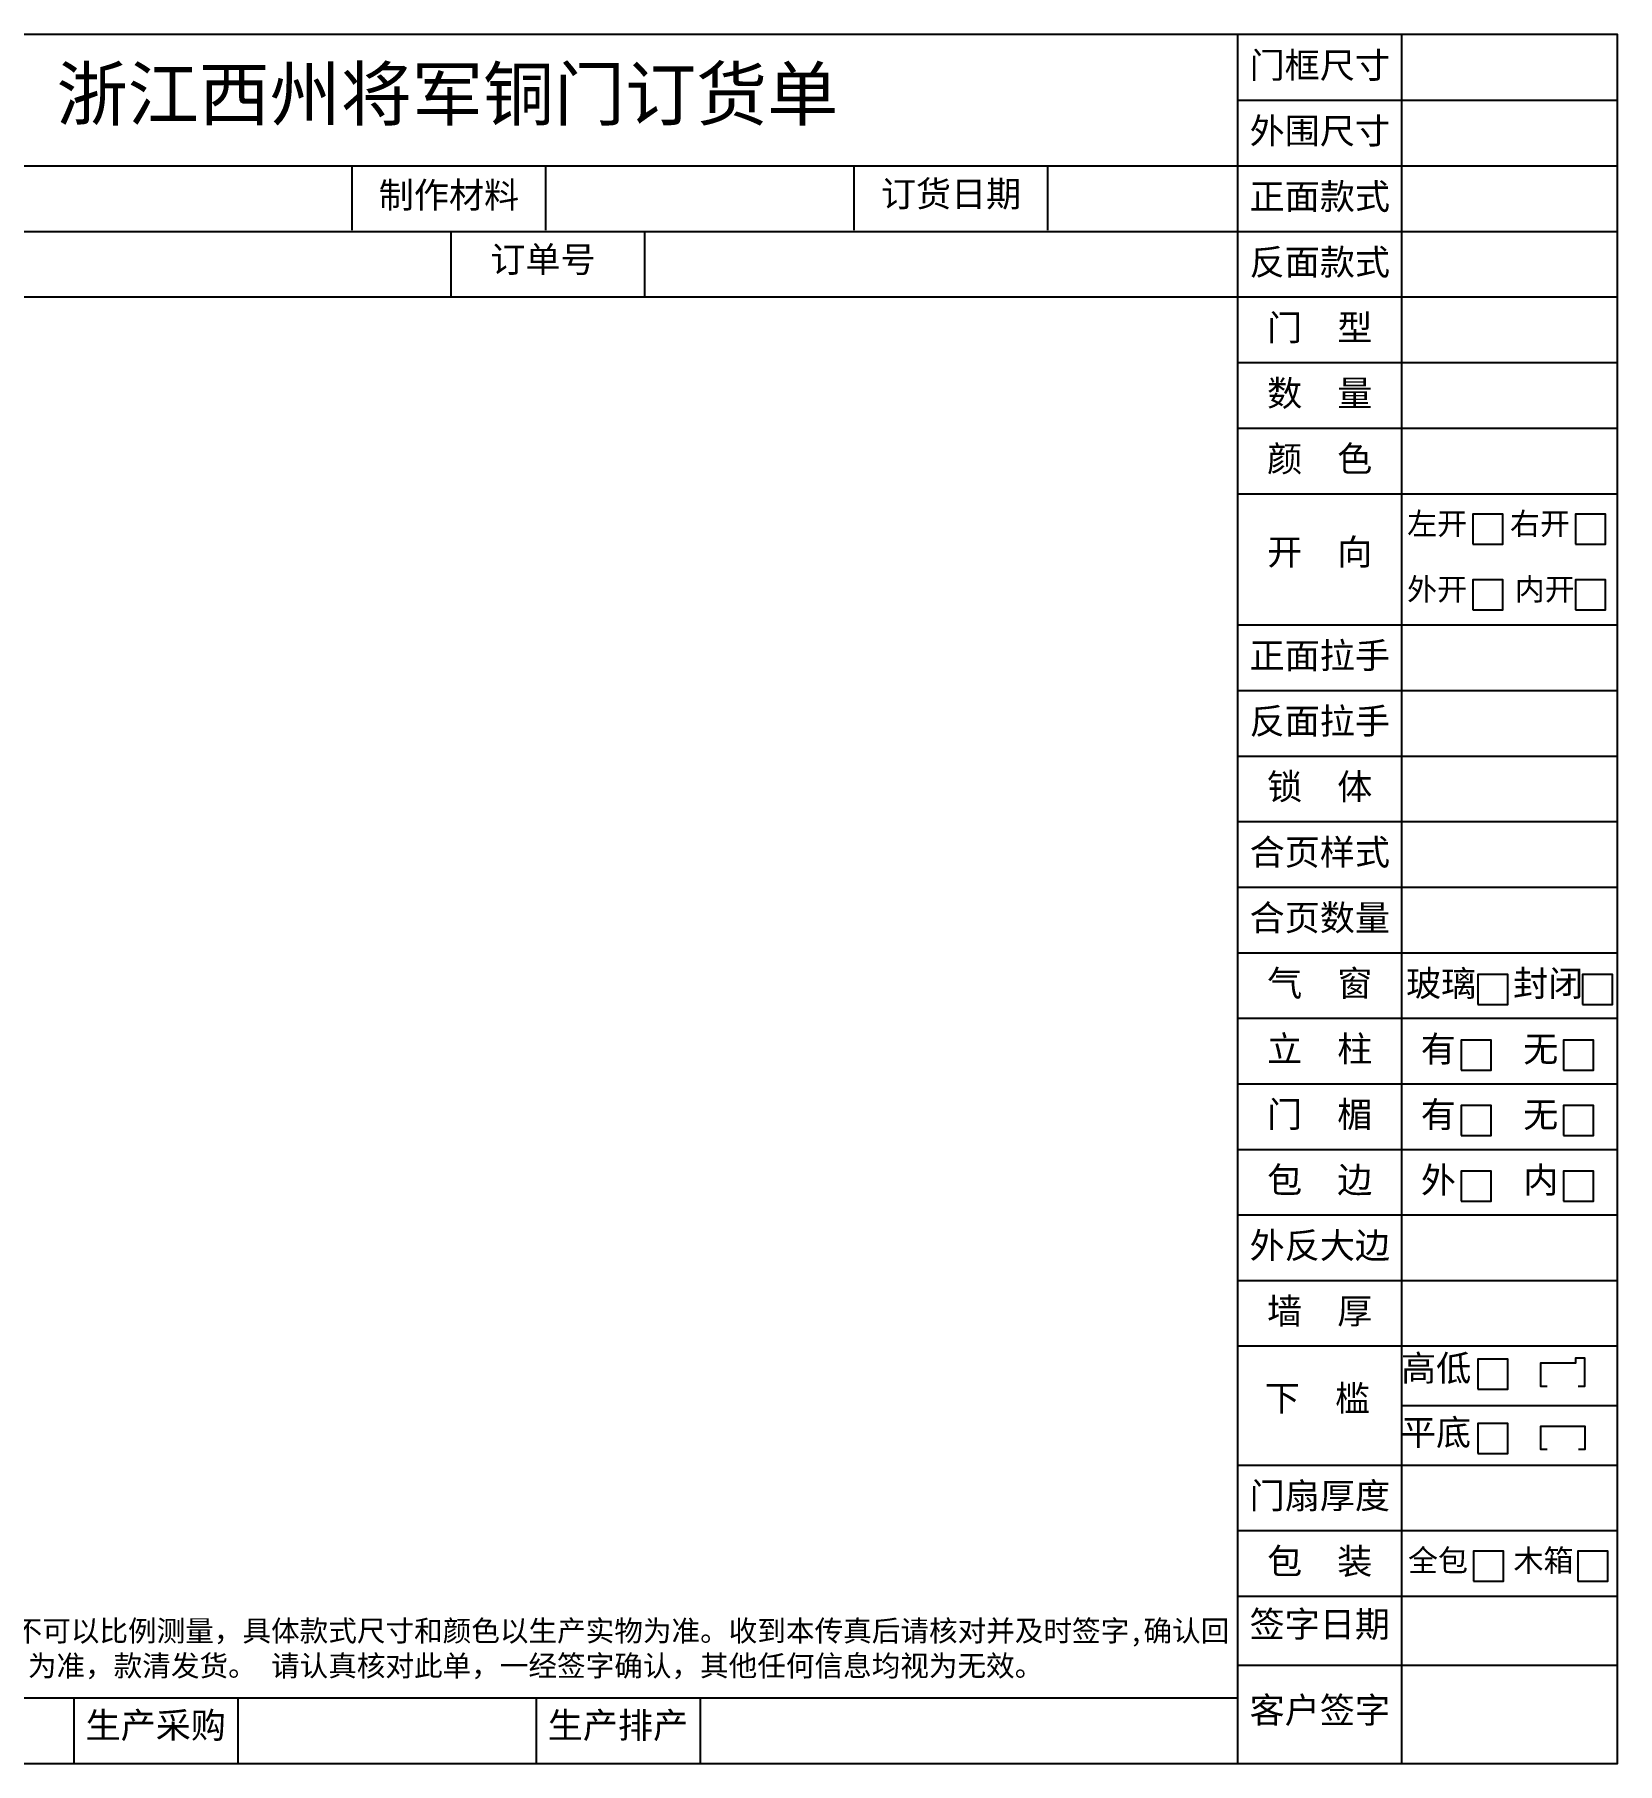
# Model space of a CAD drawing. Header units: millimetres. Extents: x -4199 to 16135, y -2708 to 8803.
# Drawn here: x 631 to 9270, y -2708 to 6729 of the extents above; entities that cross this region are included whole.
import ezdxf

# ---------------------------------------------------------------- set-up
doc = ezdxf.new("R2010")
doc.units = ezdxf.units.MM
doc.styles.add('宋体', font='')
doc.styles.add('工程字', font='')
doc.styles.get('宋体').set_extended_font_data('SimSun')
doc.styles.get('工程字').set_extended_font_data('SimSun')

# ---------------------------------------------------------------- blocks, each defined once
blk = doc.blocks.new('ORDER_FORM')
for p, q in [((11398.4, 0), (11398.4, 9437.9)), ((12293.5, 0), (12293.5, 9437.9)), ((11398.4, 9079.6), (13469.4, 9079.6)), ((3491.5, 8721.4), (11398.4, 8721.4)), ((11398.4, 8721.4), (13469.4, 8721.4)), ((3491.5, 8363.3), (11398.4, 8363.3)), ((11398.4, 8363.1), (13469.4, 8363.1)), ((3491.5, 8005.3), (11398.4, 8005.3)), ((11398.4, 8005.3), (13469.4, 8005.3)), ((11398.4, 7647), (13469.4, 7647)), ((11398.4, 7289.2), (13469.4, 7289.2)), ((11398.4, 6930.9), (13469.4, 6930.9)), ((11398.4, 6214.8), (13469.4, 6214.8)), ((11398.4, 6214.8), (13469.4, 6214.8)), ((12293.5, 6215.3), (13469.4, 6215.3)), ((11398.4, 5857), (13469.4, 5857)), ((11398.4, 5499.2), (13469.4, 5499.2)), ((11398.4, 5141.4), (13469.4, 5141.4)), ((11398.4, 4783.6), (13469.4, 4783.6)), ((11398.4, 4425.8), (13469.4, 4425.8)), ((11398.4, 4068), (13469.4, 4068)), ((11398.4, 3710.2), (13469.4, 3710.2)), ((11398.4, 3352.3), (13469.4, 3352.3)), ((11398.4, 2994.5), (13469.4, 2994.5)), ((11398.4, 2636.7), (13469.4, 2636.7)), ((11398.4, 2278.9), (13469.4, 2278.9)), ((12293.5, 1953.6), (13469.4, 1953.6)), ((11398.4, 1628.4), (13469.4, 1628.4)), ((11398.4, 1270.6), (13469.4, 1270.6)), ((11398.4, 912.7), (13469.4, 912.7)), ((11398.4, 535.9), (13469.4, 535.9)), ((0, 357.8), (11398.4, 357.8)), ((5045.1, 357.8), (5045.1, 0)), ((5940.2, 357.8), (5940.2, 0)), ((7567.7, 357.8), (7567.7, 0)), ((8462.8, 357.8), (8462.8, 0))]:
    blk.add_line(p, q)
at = {"color": 0}
for p, q in [((6563, 8370.2), (6563, 8721.4)), ((7620.8, 8370.2), (7620.8, 8721.4)), ((9303.3, 8370.2), (9303.3, 8721.4)), ((10361.2, 8370.2), (10361.2, 8721.4)), ((7103.5, 8012.1), (7103.5, 8363.3)), ((8161.4, 8012.1), (8161.4, 8363.3))]:
    blk.add_line(p, q, dxfattribs=at)
at = {"color": 0, "ltscale": 10}
for points in [[(0, 0), (13469.4, 0), (13469.4, 9437.9), (0, 9437.9)], [(12679.7, 6656.1), (12843.6, 6656.1), (12843.6, 6820), (12679.7, 6820)], [(13241.4, 6656.1), (13405.2, 6656.1), (13405.2, 6820), (13241.4, 6820)], [(12679.7, 6297.4), (12843.6, 6297.4), (12843.6, 6461.3), (12679.7, 6461.3)], [(13241.4, 6297.4), (13405.2, 6297.4), (13405.2, 6461.3), (13241.4, 6461.3)], [(12707.3, 4143), (12871.2, 4143), (12871.2, 4306.8), (12707.3, 4306.8)], [(13278, 4143), (13441.9, 4143), (13441.9, 4306.8), (13278, 4306.8)], [(12616.9, 3785.1), (12780.8, 3785.1), (12780.8, 3949), (12616.9, 3949)], [(13175.8, 3785.1), (13339.7, 3785.1), (13339.7, 3949), (13175.8, 3949)], [(12616.9, 3427.3), (12780.8, 3427.3), (12780.8, 3591.2), (12616.9, 3591.2)], [(13175.8, 3427.3), (13339.7, 3427.3), (13339.7, 3591.2), (13175.8, 3591.2)], [(12616.9, 3069.5), (12780.8, 3069.5), (12780.8, 3233.4), (12616.9, 3233.4)], [(13175.8, 3069.5), (13339.7, 3069.5), (13339.7, 3233.4), (13175.8, 3233.4)], [(12707.7, 2042.9), (12871.6, 2042.9), (12871.6, 2206.8), (12707.7, 2206.8)], [(12706.8, 1692), (12870.7, 1692), (12870.7, 1855.9), (12706.8, 1855.9)], [(12684.5, 995.3), (12848.4, 995.3), (12848.4, 1159.2), (12684.5, 1159.2)], [(13252.6, 995.3), (13416.5, 995.3), (13416.5, 1159.2), (13252.6, 1159.2)]]:
    blk.add_lwpolyline(points, close=True, dxfattribs=at)
for points in [[(13086.8, 2057.9), (13051.7, 2057.9), (13051.7, 2186.7), (13242.6, 2186.7), (13242.6, 2214.8), (13289.5, 2214.8), (13289.5, 2057.9), (13254.3, 2057.9)], [(13086.8, 1712.9), (13051.7, 1712.9), (13051.7, 1841.6), (13291.8, 1841.6), (13291.8, 1712.9), (13256.7, 1712.9)]]:
    blk.add_lwpolyline(points, dxfattribs=at)
at = {"color": 0, "attachment_point": 1, "style": '工程字'}
for s, insert, char_height, width in [('门框尺寸', (11461.8, 9340.8), 140.48, 924.665), ('{\\fSimSun|b1|i0|c134|p2;浙江西州将军铜门订货单}', (4950.4, 9255.8), 284.334, 4859.907), ('外围尺寸', (11461.8, 8982.6), 140.48, 924.665), ('制作材料', (6708.8, 8631.8), 140.48, 1048.27), ('订货日期', (9449.1, 8638.6), 140.48, 1048.27), ('正面款式', (11461.8, 8624.3), 140.48, 924.665), (' 订单号', (7222.5, 8280.6), 140.48, 1048.27), ('反面款式', (11461.8, 8266), 140.48, 924.665), (' 门  型', (11461.8, 7908.2), 140.48, 924.665), (' 数  量', (11461.8, 7550.4), 140.48, 924.665), (' 颜  色', (11461.8, 7192.6), 140.48, 924.665), ('左开', (12321.3, 6828), 120.11, 343.328), ('右开', (12882.9, 6828), 120.11, 343.328), (' 开  向', (11461.8, 6683.6), 140.48, 924.665), ('外开', (12321.3, 6470.2), 120.11, 343.328), ('内开', (12908.5, 6470.2), 120.11, 343.328), ('正面拉手', (11461.8, 6118.3), 140.48, 924.665), ('反面拉手', (11461.8, 5760.4), 140.48, 924.665), (' 锁  体', (11461.8, 5402.6), 140.48, 924.665), ('合页样式', (11461.8, 5044.8), 140.48, 924.665), ('合页数量', (11461.8, 4687), 140.48, 924.665), (' 气  窗', (11461.8, 4329.2), 140.48, 924.665), ('{\\H0.9881x;玻璃}', (12315.8, 4328.2), 142.167, 437.394), ('{\\H0.9881x;封闭}', (12900.3, 4328.2), 142.167, 437.394), (' 立  柱', (11461.8, 3971.4), 140.48, 924.665), ('{\\H0.9881x;有}', (12396.3, 3970.4), 142.167, 203.723), ('{\\H0.9881x;无}', (12955.1, 3970.4), 142.167, 203.723), (' 门  楣', (11461.8, 3613.6), 140.48, 924.665), ('{\\H0.9881x;有}', (12396.3, 3612.6), 142.167, 203.723), ('{\\H0.9881x;无}', (12955.1, 3612.6), 142.167, 203.723), (' 包  边', (11461.8, 3255.7), 140.48, 924.665), ('{\\H0.9881x;外}', (12396.3, 3254.8), 142.167, 203.723), ('{\\H0.9881x;内}', (12955.1, 3254.8), 142.167, 203.723), ('外反大边', (11461.8, 2897.9), 140.48, 924.665), (' 墙  厚', (11461.8, 2540.1), 140.48, 924.665), ('{\\fSimHei|b0|i0|c134|p2;  \\fSimSun|b0|i0|c134|p2;\\H0.9881x;高低}', (12095, 2228.1), 142.167, 2856.689), (' 下  槛', (11449.3, 2064.1), 140.48, 924.665), ('{\\fSimHei|b0|i0|c134|p2;  \\fSimSun|b0|i0|c134|p2;\\H0.9881x;平底}', (12094.1, 1877.3), 142.167, 2856.689), ('门扇厚度', (11461.8, 1531.8), 140.48, 924.665), (' 包  装', (11461.8, 1174), 140.48, 924.665), ('全包', (12326.1, 1168.1), 120.11, 343.328), ('木箱', (12902.1, 1168.1), 120.11, 343.328), ('签字日期', (11461.8, 830.3), 140.48, 924.665), ('备注：本图纸仅供参考，生产尺寸按照图中所标注和客户要求生产，不可以比例测量，具体款式尺寸和颜色以生产实物为准。收到本传真后请核对并及时签字,确认回传，以免延误生产，下单以签字确认单为准,定货日期以收到定金之日为准，款清发货。 请认真核对此单，一经签字确认，其他任何信息均视为无效。', (32.5, 781.1), 114.4571, 11339.096), ('客户签字', (11461.8, 361.2), 140.48, 924.665), ('生产采购', (5108.5, 278.8), 140.48, 924.665), ('生产排产', (7631.1, 278.8), 140.48, 924.665)]:
    blk.add_mtext(s, dxfattribs=dict(at, insert=insert, char_height=char_height, width=width))
at = {"color": 0, "ltscale": 2, "style": '宋体'}
for tag, p, height in [('DHDW', (4659.3, 8462.2), 152.1), ('ZZCL', (7734.1, 8482.2), 121.7), ('DHRQ', (10470.5, 8477.1), 121.7), ('ZMKS', (12413.6, 8462.7), 136.9), ('GDMC', (4659.3, 8104.2), 152.1), ('DDH', (8275.6, 8111), 152.1), ('FMKS', (12413.6, 8104.9), 136.9), ('MX', (12413.6, 7746.7), 136.9), ('BZ', (3610.6, 7651.7), 152.1), ('SL', (12413.6, 7388.2), 136.9), ('YS', (12428.1, 7042.4), 129.3), ('KX_LEFT', (12657.9, 6672.9), 129.3), ('KX_RIGHT', (13219.6, 6672.9), 129.3), ('WK', (12657.9, 6314.2), 129.3), ('NK', (13219.6, 6314.2), 129.3), ('ZMLS', (12406.4, 5962.6), 121.7), ('FMLS', (12407.4, 5606.7), 121.7), ('ST', (12407.7, 5249.5), 152.1), ('HYYS', (12407.7, 4875.3), 152.1), ('HYSL', (12407.7, 4533.9), 152.1), ('QC_GLASS', (12685.5, 4159.7), 129.3), ('QC_SEAL', (13247.1, 4159.7), 129.3), ('LZ_YES', (12595.1, 3801.9), 129.3), ('LZ_NO', (13154, 3801.9), 129.3), ('MM_YES', (12595.1, 3444.1), 129.3), ('MM_NO', (13154, 3444.1), 129.3), ('OUTER', (12595.1, 3086.3), 129.3), ('INNER', (13154, 3086.3), 129.3), ('QH', (12407.7, 2387), 152.1), ('GDK', (12685.9, 2059.6), 129.3), ('DXK', (12914.8, 2076.1), 98), ('GXK', (13315, 2075.7), 98), ('PDK', (12685.1, 1708.8), 129.3), ('PXK', (12913.9, 1725.3), 98), ('MSHD', (12407.7, 1378.6), 152.1), ('BZ_QB', (12662.7, 1012.1), 129.3), ('BZ_MX', (13230.8, 1012.1), 129.3), ('HHXD', (1009.3, 108.1), 152.1)]:
    blk.add_attdef(tag, p, '', height=height, dxfattribs=at)

msp = doc.modelspace()

# ---------------------------------------------------------------- block references
msp.add_blockref('ORDER_FORM', (-4199.3, -2708.4))

doc.saveas('drawing.dxf')
